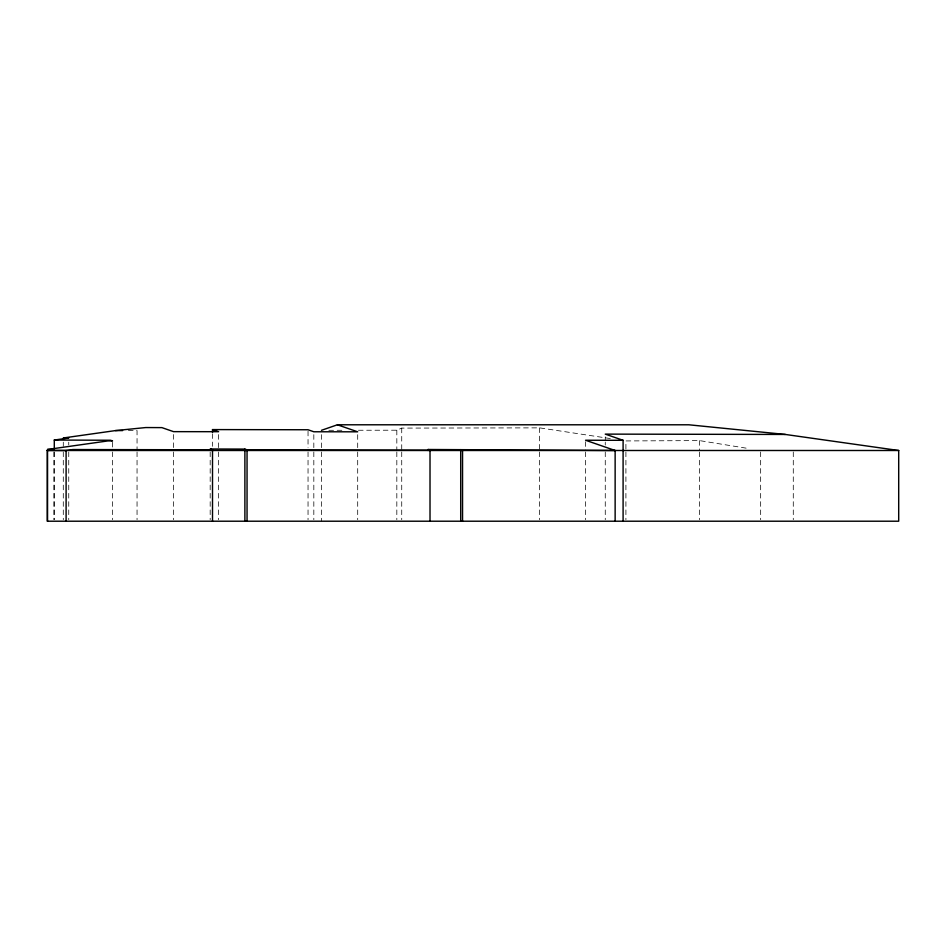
<?xml version="1.0" encoding="UTF-8"?>
<svg xmlns="http://www.w3.org/2000/svg" width="946" height="946" viewBox="0 0 946 946"><rect width="100%" height="100%" fill="white"/><g stroke="black" fill="none" stroke-linecap="round" stroke-linejoin="round"><path stroke-width="0.71" stroke-dasharray="4.73 3.55" d="M358.404 430.253L396.823 430.205L401.731 428.1L539.61 427.864L611.175 438.696M746.098 448.144L699.508 440.6L625.909 440.931L625.909 450.497M128.396 430.572L137.052 430.56L137.052 450.497M328.853 430.3L345.101 430.276M793.28 451.975L793.28 519.732M760.655 451.975L760.655 519.732M699.508 440.6L699.508 450.497M699.508 451.975L699.508 519.732M625.909 451.975L625.909 519.732M605.263 436.851L605.263 440.942M605.263 442.314L605.263 445.046M605.263 451.975L605.263 519.732M585.574 441.711L585.574 450.497M585.574 451.975L585.574 519.732M539.61 427.864L539.61 450.497M539.61 451.975L539.61 519.732M401.731 428.1L401.731 450.497M401.731 451.975L401.731 519.732M396.823 430.205L396.823 450.497M396.823 451.975L396.823 519.732M357.694 434.687L357.694 447.624M357.694 451.975L357.694 519.732M321.463 434.64L321.463 450.497M321.463 451.975L321.463 521.211M313.824 434.652L313.824 447.624M313.824 451.975L313.824 519.732M308.041 431.14L308.041 447.742M308.041 451.975L308.041 519.732M218.609 434.581L218.609 447.612M218.609 451.975L218.609 519.732M212.507 433.765L212.507 446.323M210.178 451.975L210.178 519.732M173.532 434.545L173.532 447.6M173.532 451.975L173.532 519.732M137.052 451.975L137.052 519.732M112.55 442.302L112.55 447.765M112.55 451.975L112.55 519.732M68.751 442.16L68.751 444.939M68.751 451.975L68.751 519.732M63.287 442.149L63.287 446.323M63.287 451.975L63.287 519.732M54.289 451.975L54.289 519.732M53.887 451.975L53.887 519.732"/><path stroke-width="1.42" d="M321.463 430.312L337.403 424.789L688.842 424.789L785.334 434.451L898.7 450.497L898.7 521.211L47.3 521.211L47.3 450.426L53.887 449.492L47.537 449.468L47.537 521.211M212.507 432.369L212.507 429.59L218.609 431.695L173.532 431.648L161.884 427.616L145.743 427.557L115.412 430.596L63.287 437.974L68.751 437.998L54.289 440.044L54.289 449.196M47.537 449.468L107.856 440.931L112.55 440.931L110.587 440.257L54.289 440.044M47.3 450.426L66.102 450.497L72.901 449.539L212.507 449.788L212.507 521.211M115.412 430.596L122.625 430.584M47.3 450.497L898.7 450.497M212.507 429.59L308.041 429.756L313.824 431.778L357.694 431.814L337.403 424.789M785.334 434.451L605.263 434.119L623.095 440.304L623.095 521.211M623.095 440.304L585.574 440.245L615.137 450.497L615.137 521.211M212.507 449.788L210.178 448.995L244.884 449.09L247.048 449.858L430.016 450.19L430.016 521.211M428.089 450.497L428.089 449.492L615.137 450.497M428.089 449.492L430.016 450.19M462.547 450.237L462.547 521.211M460.702 449.575L460.702 521.211M247.048 449.858L247.048 521.211M244.884 449.09L244.884 521.211M66.102 450.497L66.102 521.211"/></g></svg>
